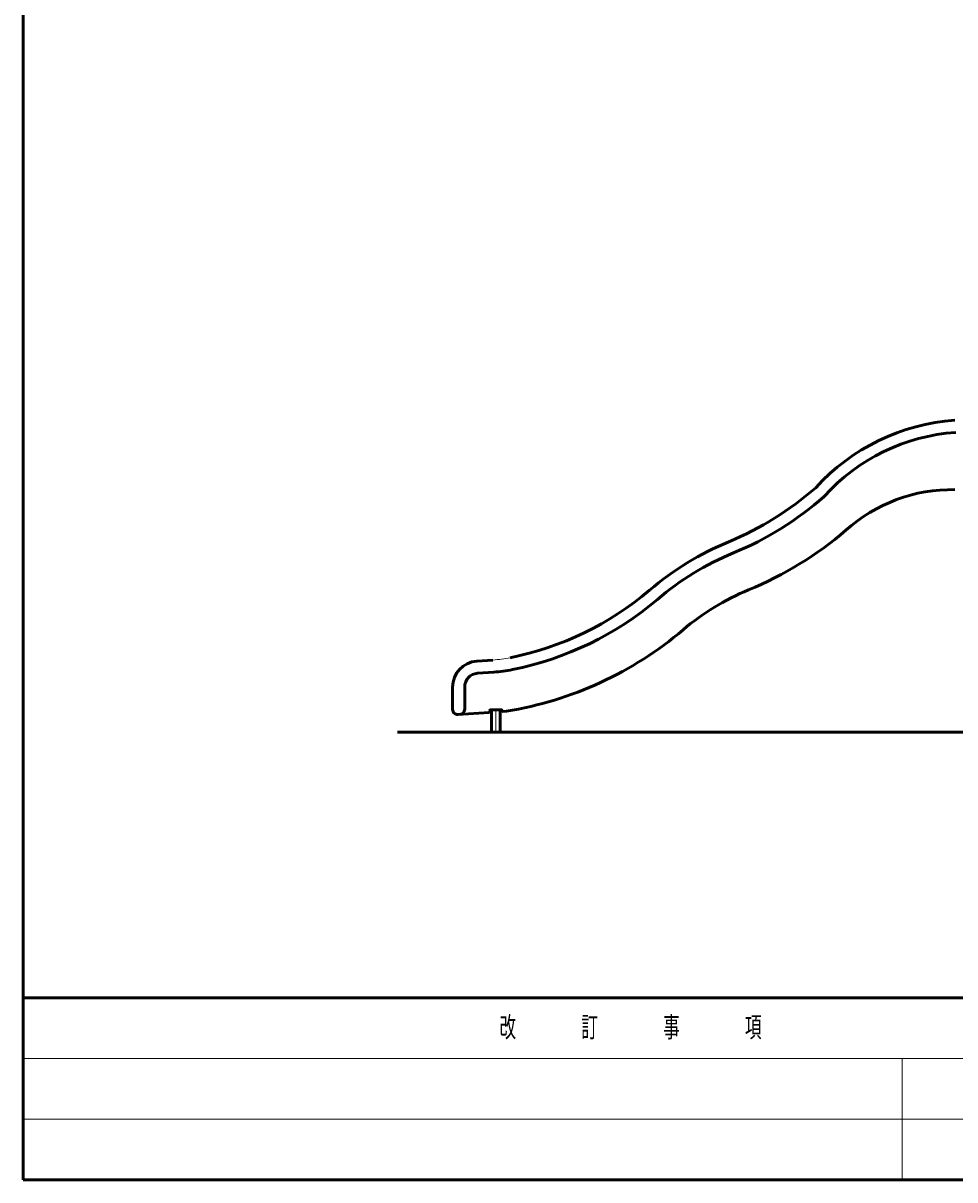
# Model space of a CAD drawing. Units: millimetres on the paper. Extents: x -385 to 0, y -594 to 267.
# Drawn here: x -385 to -277.4, y -297 to -163.5 of the extents above; entities that cross this region are included whole.
import ezdxf

# ---------------------------------------------------------------- set-up
doc = ezdxf.new("R2010")
doc.units = ezdxf.units.MM
doc.linetypes.add('USER2', pattern=[6, 3, -1, 1, -1])
doc.layers.add('LY_1', color=140, linetype='Continuous', lineweight=50)
doc.styles.add('ＭＳ ゴシック', font='')
doc.styles.get('ＭＳ ゴシック').set_extended_font_data('MS Gothic')

msp = doc.modelspace()

# ---------------------------------------------------------------- linework, layer by layer
at = {"layer": 'LY_1', "color": 7}
for p, q in [((-385, -30), (-385, -297)), ((-170.527, -245.34), (-341.766, -245.34)), ((-385, -276), (0, -276)), ((-385, -297), (0, -297))]:
    msp.add_line(p, q, dxfattribs=at)
at = {"layer": 'LY_1'}
for p, q in [((-330.753, -237.003), (-332.621, -237.134)), ((-330.655, -238.4), (-332.523, -238.53)), ((-335.411, -240.126), (-335.411, -242.7)), ((-334.011, -240.126), (-334.011, -242.686)), ((-331.111, -242.839), (-331.111, -242.95)), ((-329.811, -242.739), (-331.011, -242.739)), ((-330.911, -242.739), (-330.911, -245.34)), ((-329.911, -242.739), (-329.911, -245.34)), ((-329.195, -242.909), (-329.604, -242.937)), ((-331.204, -243.049), (-334.769, -243.299))]:
    msp.add_line(p, q, dxfattribs=at)
at = {"layer": 'LY_1', "color": 7, "linetype": 'USER2', "lineweight": 13}
msp.add_line((-330.411, -242.739), (-330.411, -245.34), dxfattribs=at)
at = {"layer": 'LY_1', "color": 7, "lineweight": 13}
for p, q in [((-385, -283), (-243.5, -283)), ((-283.5, -283), (-283.5, -297)), ((-385, -290), (-243.5, -290))]:
    msp.add_line(p, q, dxfattribs=at)
at = {"layer": 'LY_1'}
for centre, radius, start, end in [((-275.747, -233.282), 24, 93.97722, 137.65189), ((-275.747, -233.282), 22.6, 93.97722, 137.84066), ((-317.098, -190.34), 35.7, 292.37115, 311.40962), ((-277.756, -235.637), 18.3, 88.91966, 131.96535), ((-317.098, -190.34), 37.1, 292.37115, 311.53042), ((-317.098, -190.34), 41.7, 292.37115, 310.54046), ((-290.455, -255.072), 34.3, 112.37115, 130.36096), ((-290.455, -255.072), 32.9, 112.37115, 130.36096), ((-335.787, -201.733), 35.7, 281.35987, 310.36096), ((-290.455, -255.072), 28.3, 112.37115, 130.36096), ((-335.787, -201.733), 37.1, 281.35987, 310.36096), ((-335.787, -201.733), 41.7, 279.09521, 310.36096), ((-332.411, -240.126), 3, 94, 180), ((-332.411, -240.126), 1.6, 94, 180), ((-331.848, -221.341), 17.1, 274, 281.35987), ((-334.811, -242.7), 0.6, 180, 274), ((-334.611, -242.686), 0.6, 274, 0), ((-331.211, -242.95), 0.1, 274, 0), ((-331.011, -242.839), 0.1, 90, 180), ((-329.811, -242.839), 0.1, 0, 90), ((-329.611, -242.838), 0.1, 180, 274)]:
    msp.add_arc(centre, radius, start, end, dxfattribs=at)
at = {"layer": 'LY_1', "color": 7, "lineweight": 13}
msp.add_arc((-331.848, -221.341), 15.7, 274, 281.35987, dxfattribs=at)

# ---------------------------------------------------------------- texts
at = {"layer": 'LY_1', "color": 7, "insert": (-314.25, -279.5), "char_height": 2.346, "attachment_point": 5, "style": 'ＭＳ ゴシック'}
msp.add_mtext('\\T1.64;\\W0.6;改\u3000\u3000訂\u3000\u3000事\u3000\u3000項', dxfattribs=at)

doc.saveas('drawing.dxf')
